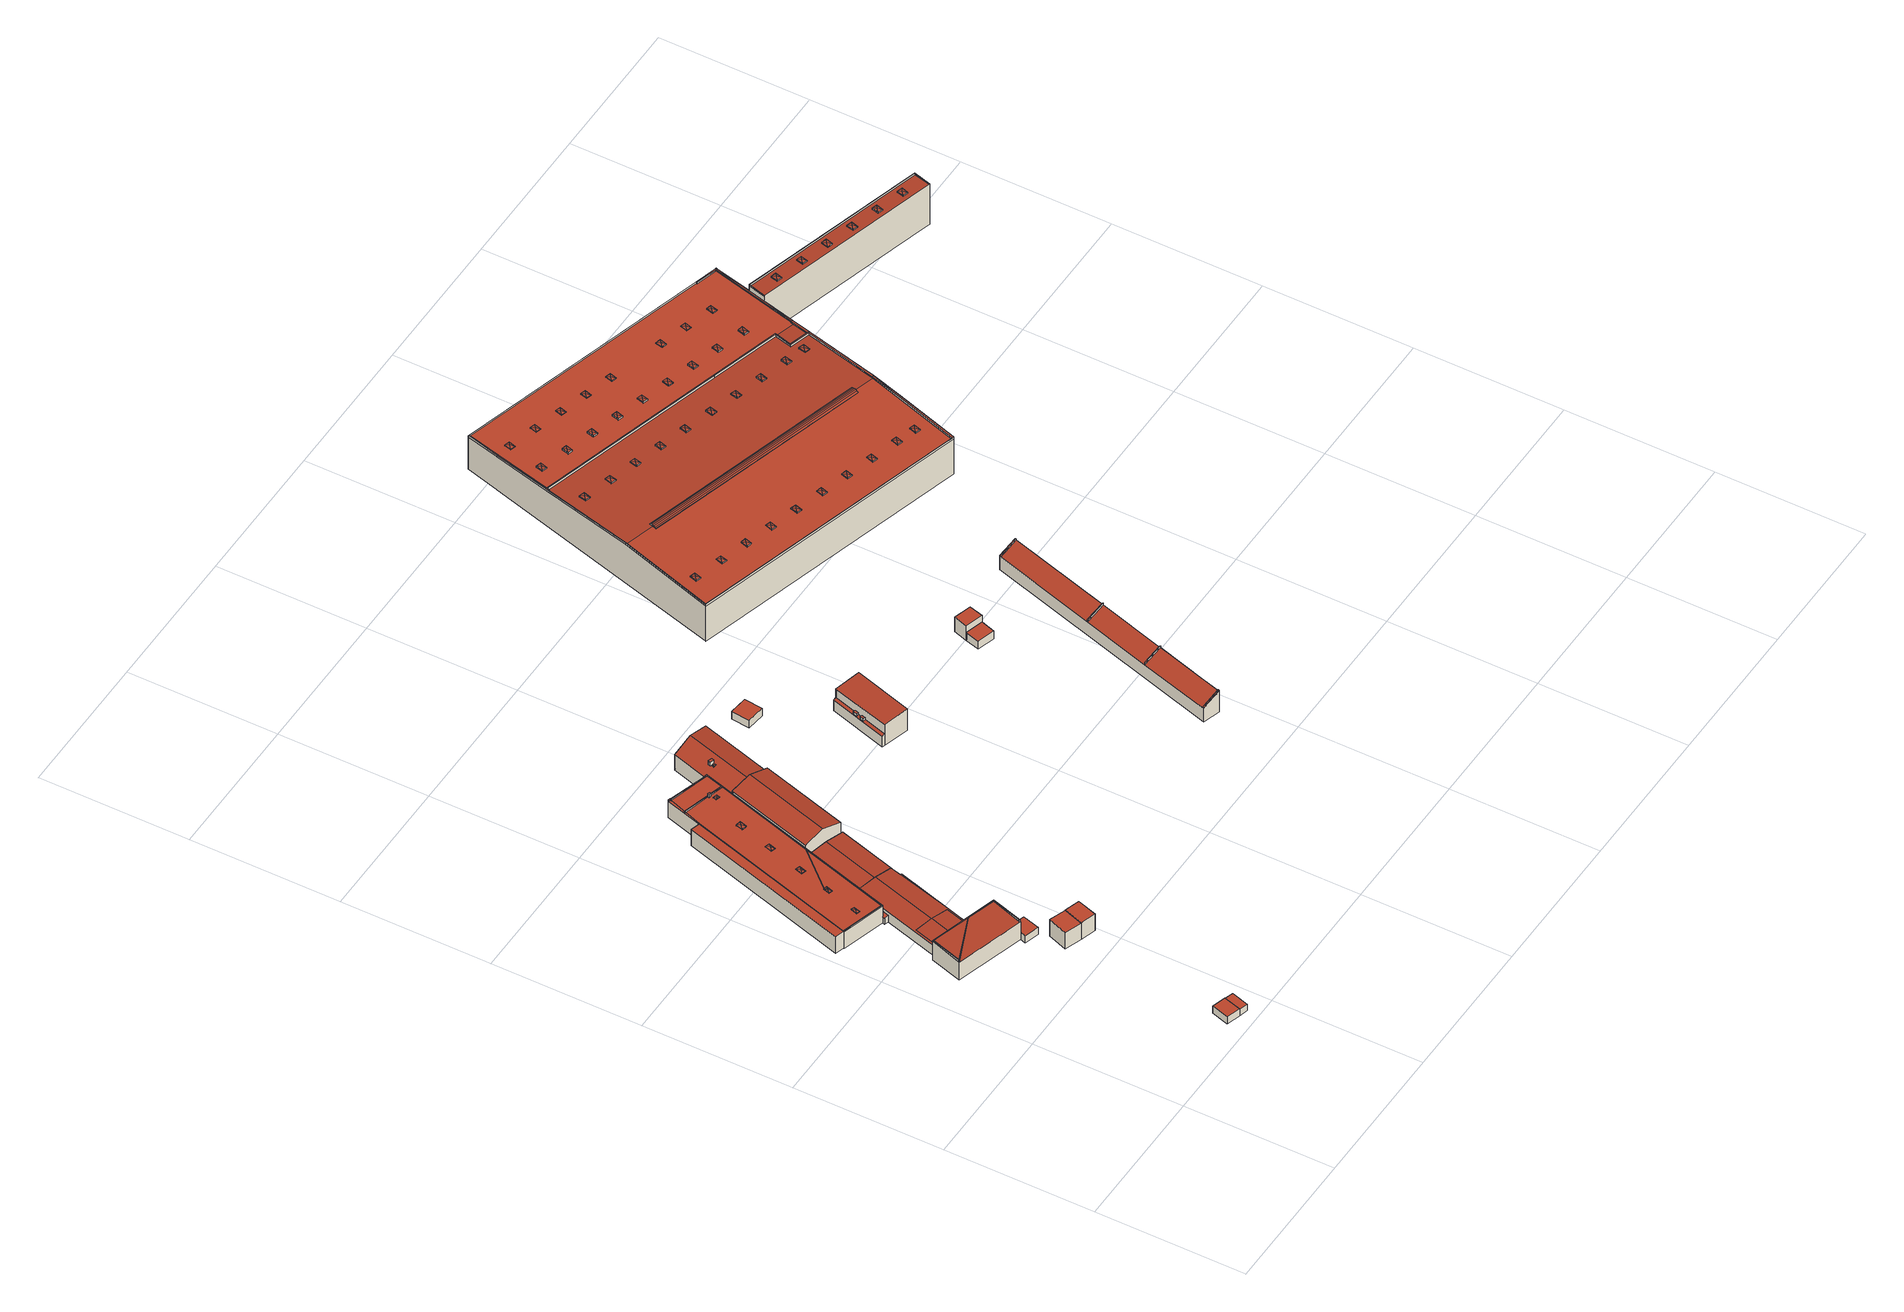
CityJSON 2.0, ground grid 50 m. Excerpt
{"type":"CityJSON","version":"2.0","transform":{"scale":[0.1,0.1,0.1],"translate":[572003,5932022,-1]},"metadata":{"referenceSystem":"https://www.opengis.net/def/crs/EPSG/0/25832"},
"CityObjects":{
"building1":{"type":"Building","attributes":{"Grundfläche 2D":"29.652118","Grundhöhe NN":"5.850"},"geometry":[{"type":"Solid","lod":"3","boundaries":[[[[0,1,2,3]],[[4,5,3,2]],[[5,6,0,3]],[[6,7,1,0]],[[7,4,2,1]],[[7,6,5,4]]]],"semantics":{"surfaces":[{"type":"RoofSurface"},{"type":"WallSurface"},{"type":"GroundSurface"}],"values":[[0,1,1,1,1,2]]}}]},
"building2":{"type":"Building","attributes":{"Grundfläche 2D":"18.596488","Grundhöhe NN":"5.875"},"geometry":[{"type":"Solid","lod":"3","boundaries":[[[[8,9,10,11]],[[12,13,11,10]],[[13,14,8,11]],[[14,15,9,8]],[[15,12,10,9]],[[15,14,13,12]]]],"semantics":{"surfaces":[{"type":"RoofSurface"},{"type":"WallSurface"},{"type":"GroundSurface"}],"values":[[0,1,1,1,1,2]]}}]},
"building3":{"type":"Building","attributes":{"Grundfläche 2D":"298.853392","Grundhöhe NN":"3.364"},"geometry":[{"type":"Solid","lod":"3","boundaries":[[[[16,17,18,19,20,21,22,23,24,25,26,27,28,29,30,31,32,33]],[[34,35,36]],[[36,37,38]],[[36,38,34]],[[39,35,34,40]],[[41,34,38,42,43,44,45,46,47,48,49,50,51]],[[52,53,54,55,56]],[[36,35,21,20]],[[22,21,35,39]],[[34,24,23,22,39,40]],[[41,25,24,34]],[[26,25,41,51]],[[51,50,27,26]],[[28,27,50,49]],[[48,47,46,45,32,31,30,29,28,49]],[[45,44,43,16,33,32]],[[43,57,17,16]],[[57,58,18,17]],[[58,37,19,18]],[[37,36,20,19]],[[53,59,60,54]],[[55,54,60,61]],[[56,55,61,62]],[[52,56,62,63]],[[38,37,58,64,65]],[[38,65,59,53,42]],[[66,57,43,42,53,52,63]],[[58,57,66,64]],[[60,59,65,64,66,63,62,61]]]],"semantics":{"surfaces":[{"type":"RoofSurface"},{"type":"WallSurface"},{"type":"GroundSurface"}],"values":[[0,0,0,0,0,0,0,1,1,1,1,1,1,1,1,1,1,1,1,1,1,1,1,1,1,1,1,1,2]]}}]},
"building4":{"type":"Building","attributes":{"Grundfläche 2D":"193.497085","Grundhöhe NN":"3.388"},"geometry":[{"type":"Solid","lod":"3","boundaries":[[[[67,68,69,70]],[[71,72,67,70]],[[68,67,73,74,75,76]],[[69,68,76,77]],[[71,70,78,79]],[[70,69,77,78]],[[72,71,79,80]],[[67,72,80,75]],[[73,67,75,74]],[[78,77,76,75,74,75,80,79]]]],"semantics":{"surfaces":[{"type":"RoofSurface"},{"type":"WallSurface"},{"type":"GroundSurface"}],"values":[[0,0,1,1,1,1,1,1,1,2]]}}]},
"building5":{"type":"Building","attributes":{"Grundfläche 2D":"743.681739","Grundhöhe NN":"3.388"},"geometry":[{"type":"Solid","lod":"3","boundaries":[[[[81,82,83,84]],[[85,81,84,86]],[[87,88,89,90,91,92,93,94]],[[95,96,92,91,97,98,99,100]],[[101,95,100]],[[102,103,104,105,106]],[[104,107,108,105]],[[109,110,111,112,113,114]],[[89,115,98,86,84,83]],[[98,97,85,86]],[[81,85,97,91,90,82]],[[83,82,90,89]],[[104,103,116,117,110,107]],[[107,110,109,108]],[[106,118,119,102]],[[103,102,119,116]],[[120,88,87,94,114,113,121]],[[99,98,115,89,88,120,122]],[[101,100,99,122,123]],[[95,101,123,124]],[[95,124,118,106,96]],[[108,109,114,94,93,92,96,106,105]],[[111,110,117,125]],[[112,111,125,126]],[[113,112,126,121]],[[119,118,124,123,122,120,121,126,125,117,116]]]],"semantics":{"surfaces":[{"type":"RoofSurface"},{"type":"WallSurface"},{"type":"GroundSurface"}],"values":[[0,0,0,0,0,0,0,0,1,1,1,1,1,1,1,1,1,1,1,1,1,1,1,1,1,2]]}}]},
"building6":{"type":"Building","attributes":{"Grundfläche 2D":"40.398925","Grundhöhe NN":"-0.300"},"geometry":[{"type":"Solid","lod":"3","boundaries":[[[[127,128,129,130]],[[131,132,130,129]],[[132,133,127,130]],[[133,134,128,127]],[[134,131,129,128]],[[134,133,132,131]]]],"semantics":{"surfaces":[{"type":"RoofSurface"},{"type":"WallSurface"},{"type":"GroundSurface"}],"values":[[0,1,1,1,1,2]]}}]},
"building7":{"type":"Building","attributes":{"Grundfläche 2D":"1099.899735","Grundhöhe NN":"3.388"},"children":["building7-1","building7-2","building7-3","building7-4","building7-5","building7-6","building7-7","building7-8"],"geometry":[{"type":"MultiSurface","lod":"3","boundaries":[[[135,136,137,138,139,140,141,142,143,144,145,146,147,148,149,150,151,152,153,154]],[[155,156,157,158,159,160,161,69,68,162]],[[163,164,163,165]],[[68,67,165,67,166,164,167,168,169,162],[163,165,163,164]],[[166,67,136,135]],[[67,73,137,136]],[[73,170,138,137]],[[170,171,172,140,139,138]],[[173,174,142,141,140,172]],[[174,175,143,142]],[[175,176,144,143]],[[176,177,145,144]],[[159,146,145,177]],[[159,158,147,146]],[[156,149,148,147,158,157]],[[156,155,150,149]],[[155,162,169,152,151,150]],[[167,164,166,135,154]],[[168,153,152,169]],[[69,161,160,178,77]],[[68,69,77,76]],[[67,68,76,75]],[[73,67,75,74]],[[170,73,74,179]],[[180,172,171,170,179,181]],[[182,174,173,172,180,183]],[[175,174,182,184]],[[176,175,184,185]],[[177,176,185,186]],[[160,159,177,186,187,178]],[[76,77,178,187,186,185,184,182,183,180,181,179,74,75]]],"semantics":{"surfaces":[{"type":"RoofSurface"},{"type":"WallSurface"},{"type":"GroundSurface"}],"values":[0,0,0,0,1,1,1,1,1,1,1,1,1,1,1,1,1,1,1,1,1,1,1,1,1,1,1,1,1,1,2]}}]},
"building7-1":{"type":"BuildingInstallation","parents":["building7"],"geometry":[{"type":"MultiSurface","lod":"3","boundaries":[[[188,189,190]],[[188,191,189]],[[188,190,192]],[[188,192,191]],[[190,189,193,194]],[[192,190,194,195]],[[191,192,195,196]],[[189,191,196,193]]],"semantics":{"surfaces":[{"type":"RoofSurface"},{"type":"WallSurface"}],"values":[0,0,0,0,1,1,1,1]}}]},
"building7-2":{"type":"BuildingInstallation","parents":["building7"],"geometry":[{"type":"MultiSurface","lod":"3","boundaries":[[[197,198,199]],[[199,198,200]],[[201,198,197]],[[200,198,201]],[[202,203,197,199]],[[203,204,201,197]],[[204,205,200,201]],[[205,202,199,200]]],"semantics":{"surfaces":[{"type":"RoofSurface"},{"type":"WallSurface"}],"values":[0,0,0,0,1,1,1,1]}}]},
"building7-3":{"type":"BuildingInstallation","parents":["building7"],"geometry":[{"type":"MultiSurface","lod":"3","boundaries":[[[206,207,208]],[[206,209,207]],[[206,208,210]],[[206,210,209]],[[208,207,211,212]],[[210,208,212,213]],[[209,210,213,214]],[[207,209,214,211]]],"semantics":{"surfaces":[{"type":"RoofSurface"},{"type":"WallSurface"}],"values":[0,0,0,0,1,1,1,1]}}]},
"building7-4":{"type":"BuildingInstallation","parents":["building7"],"geometry":[{"type":"MultiSurface","lod":"3","boundaries":[[[215,216,217]],[[217,216,218]],[[219,216,215]],[[220,216,219]],[[221,216,220]],[[218,216,221]],[[222,223,215,217]],[[223,163,219,215]],[[163,224,220,219]],[[220,224,165,221]],[[225,218,221,165]],[[225,222,217,218]]],"semantics":{"surfaces":[{"type":"RoofSurface"},{"type":"WallSurface"}],"values":[0,0,0,0,0,0,1,1,1,1,1,1]}}]},
"building7-5":{"type":"BuildingInstallation","parents":["building7"],"geometry":[{"type":"MultiSurface","lod":"3","boundaries":[[[226,227,228,229,230,231]],[[232,233,234,235,229,228,227]],[[235,236,230,229]],[[237,238,239,226,231,230,236]],[[239,232,227,226]]],"semantics":{"surfaces":[{"type":"RoofSurface"},{"type":"WallSurface"}],"values":[0,1,1,1,1]}}]},
"building7-6":{"type":"BuildingInstallation","parents":["building7"],"geometry":[{"type":"MultiSurface","lod":"3","boundaries":[[[240,241,233,232,239,238,242,243]],[[242,238,237,167,154]],[[154,153,243,242]],[[244,240,243,153,168]],[[244,245,241,240]],[[234,233,241,245]]],"semantics":{"surfaces":[{"type":"RoofSurface"},{"type":"WallSurface"}],"values":[0,1,1,1,1,1]}}]},
"building7-7":{"type":"BuildingInstallation","parents":["building7"],"geometry":[{"type":"MultiSurface","lod":"3","boundaries":[[[246,247,248]],[[246,249,247]],[[246,248,250]],[[246,250,249]],[[248,247,251,252]],[[250,248,252,253]],[[249,250,253,254]],[[247,249,254,251]]],"semantics":{"surfaces":[{"type":"RoofSurface"},{"type":"WallSurface"}],"values":[0,0,0,0,1,1,1,1]}}]},
"building7-8":{"type":"BuildingInstallation","parents":["building7"],"geometry":[{"type":"MultiSurface","lod":"3","boundaries":[[[255,256,257]],[[257,256,258]],[[259,256,255]],[[258,256,259]],[[260,261,255,257]],[[261,262,259,255]],[[262,263,258,259]],[[263,260,257,258]]],"semantics":{"surfaces":[{"type":"RoofSurface"},{"type":"WallSurface"}],"values":[0,0,0,0,1,1,1,1]}}]},
"building8":{"type":"Building","attributes":{"Grundfläche 2D":"36.193809","Grundhöhe NN":"-0.300"},"geometry":[{"type":"Solid","lod":"3","boundaries":[[[[264,265,266,267]],[[268,269,267,266]],[[269,132,264,267]],[[132,131,265,264]],[[131,268,266,265]],[[131,132,269,268]]]],"semantics":{"surfaces":[{"type":"RoofSurface"},{"type":"WallSurface"},{"type":"GroundSurface"}],"values":[[0,1,1,1,1,2]]}}]},
"building9":{"type":"Building","attributes":{"Grundfläche 2D":"772.292900","Grundhöhe NN":"3.388"},"children":["building9-1","building9-2"],"geometry":[{"type":"Solid","lod":"3","boundaries":[[[[270,271,272,273,274,275,276,277]],[[276,278,279,280,277]],[[281,282,283,284]],[[282,285,286,283]],[[285,282,281,125,287]],[[285,287,288,278,286]],[[284,283,286,278,276,275]],[[284,275,289,125,281]],[[289,275,274,273,180,181]],[[279,278,288,290]],[[280,279,290,291]],[[270,277,280,291,292]],[[271,270,292,183]],[[273,272,271,183,180]],[[291,290,288,287,125,289,181,180,183,292]]]],"semantics":{"surfaces":[{"type":"RoofSurface"},{"type":"WallSurface"},{"type":"GroundSurface"}],"values":[[0,0,0,0,1,1,1,1,1,1,1,1,1,1,2]]}}]},
"building9-1":{"type":"BuildingInstallation","parents":["building9"],"geometry":[{"type":"MultiSurface","lod":"3","boundaries":[[[293,294,295,296]],[[296,295,297,298]],[[293,296,298,299]],[[294,293,299,300]],[[295,294,300,297]]],"semantics":{"surfaces":[{"type":"RoofSurface"},{"type":"WallSurface"}],"values":[0,1,1,1,1]}}]},
"building9-2":{"type":"BuildingInstallation","parents":["building9"],"geometry":[{"type":"MultiSurface","lod":"3","boundaries":[[[301,302,303,304]],[[301,304,305,306]],[[304,303,307,305]],[[302,301,306,308]],[[303,302,308,307]]],"semantics":{"surfaces":[{"type":"RoofSurface"},{"type":"WallSurface"}],"values":[0,1,1,1,1]}}]},
"building10":{"type":"Building","attributes":{"Grundfläche 2D":"38.298663","Grundhöhe NN":"3.388"},"geometry":[{"type":"Solid","lod":"3","boundaries":[[[[309,310,311,312]],[[313,314,312,311]],[[314,315,309,312]],[[315,316,310,309]],[[316,313,311,310]],[[316,315,314,313]]]],"semantics":{"surfaces":[{"type":"RoofSurface"},{"type":"WallSurface"},{"type":"GroundSurface"}],"values":[[0,1,1,1,1,2]]}}]},
"building11":{"type":"Building","attributes":{"Grundfläche 2D":"198.142280","Grundhöhe NN":"3.388"},"children":["building11-1","building11-2"],"geometry":[{"type":"Solid","lod":"3","boundaries":[[[[317,318,319,320,321,322,323,324]],[[325,326,327,328]],[[321,320,329,330]],[[322,321,330,331]],[[323,322,331,332]],[[325,333,329,320,326]],[[318,317,324,323,327,326,320,319]],[[327,323,332,334,328]],[[325,328,334,333]],[[329,333,334,332,331,330]]]],"semantics":{"surfaces":[{"type":"RoofSurface"},{"type":"WallSurface"},{"type":"GroundSurface"}],"values":[[0,0,1,1,1,1,1,1,1,2]]}}]},
"building11-1":{"type":"BuildingInstallation","parents":["building11"],"geometry":[{"type":"MultiSurface","lod":"3","boundaries":[[[335,336,337,338]],[[338,337,324,317]],[[335,338,317,339]],[[336,335,339,340]],[[337,336,340,324]]],"semantics":{"surfaces":[{"type":"RoofSurface"},{"type":"WallSurface"}],"values":[0,1,1,1,1]}}]},
"building11-2":{"type":"BuildingInstallation","parents":["building11"],"geometry":[{"type":"MultiSurface","lod":"3","boundaries":[[[341,342,343,344]],[[318,319,344,343]],[[319,345,341,344]],[[342,341,345,346]],[[346,318,343,342]]],"semantics":{"surfaces":[{"type":"RoofSurface"},{"type":"WallSurface"}],"values":[0,1,1,1,1]}}]},
"building12":{"type":"Building","attributes":{"Grundfläche 2D":"29.849857","Grundhöhe NN":"3.404"},"geometry":[{"type":"Solid","lod":"3","boundaries":[[[[347,348,349,350]],[[351,352,350,349]],[[352,353,347,350]],[[353,354,348,347]],[[354,351,349,348]],[[354,353,352,351]]]],"semantics":{"surfaces":[{"type":"RoofSurface"},{"type":"WallSurface"},{"type":"GroundSurface"}],"values":[[0,1,1,1,1,2]]}}]},
"building13":{"type":"Building","attributes":{"Grundfläche 2D":"29.652385","Grundhöhe NN":"3.402"},"geometry":[{"type":"Solid","lod":"3","boundaries":[[[[355,356,357,358]],[[359,360,358,357]],[[360,352,355,358]],[[352,351,356,355]],[[351,359,357,356]],[[351,352,360,359]]]],"semantics":{"surfaces":[{"type":"RoofSurface"},{"type":"WallSurface"},{"type":"GroundSurface"}],"values":[[0,1,1,1,1,2]]}}]},
"building14":{"type":"Building","attributes":{"Grundfläche 2D":"519.246504","Grundhöhe NN":"3.403"},"children":["building14-1","building14-2","building14-3","building14-4"],"geometry":[{"type":"Solid","lod":"3","boundaries":[[[[361,362,363,364,365,366,367,368,369,370,371,372,373,374,375,376]],[[372,371,370,377,378]],[[374,373,372,378,379]],[[380,376,375,374,379,381]],[[370,369,368,367,366,365,364,363,362,361,376,380,382,383,384,377]],[[384,383,382,380,381,379,378,377]]]],"semantics":{"surfaces":[{"type":"RoofSurface"},{"type":"WallSurface"},{"type":"GroundSurface"}],"values":[[0,1,1,1,1,2]]}}]},
"building14-1":{"type":"BuildingInstallation","parents":["building14"],"geometry":[{"type":"MultiSurface","lod":"3","boundaries":[[[385,386,387,388,389]],[[370,387,386,385,368,369]],[[370,371,388,387]],[[389,388,371,390]],[[385,389,390,368]]],"semantics":{"surfaces":[{"type":"RoofSurface"},{"type":"WallSurface"}],"values":[0,1,1,1,1]}}]},
"building14-2":{"type":"BuildingInstallation","parents":["building14"],"geometry":[{"type":"MultiSurface","lod":"3","boundaries":[[[391,392,393,394,395]],[[393,392,367,396]],[[393,396,397,394]],[[397,365,395,394]],[[367,392,391,395,365,366]]],"semantics":{"surfaces":[{"type":"RoofSurface"},{"type":"WallSurface"}],"values":[0,1,1,1,1]}}]},
"building14-3":{"type":"BuildingInstallation","parents":["building14"],"geometry":[{"type":"MultiSurface","lod":"3","boundaries":[[[398,399,400,401,402,403,404]],[[398,404,361,405,400,399]],[[375,402,401,400,405,406]],[[375,376,403,402]],[[361,404,403,376]]],"semantics":{"surfaces":[{"type":"RoofSurface"},{"type":"WallSurface"}],"values":[0,1,1,1,1]}}]},
"building14-4":{"type":"BuildingInstallation","parents":["building14"],"geometry":[{"type":"MultiSurface","lod":"3","boundaries":[[[407,408,409,410]],[[411,363,410,409]],[[363,364,407,410]],[[408,407,364,412]],[[408,412,411,409]]],"semantics":{"surfaces":[{"type":"RoofSurface"},{"type":"WallSurface"}],"values":[0,1,1,1,1]}}]},
"building15":{"type":"Building","attributes":{"Grundfläche 2D":"10030.288001","Grundhöhe NN":"3.244"},"children":["building15-1","building15-2","building15-3","building15-4","building15-5","building15-6","building15-7","building15-8","building15-9","building15-10","building15-11","building15-12","building15-13","building15-14","building15-15","building15-16","building15-17","building15-18","building15-19","building15-20","building15-21","building15-22","building15-23","building15-24","building15-25","building15-26","building15-27","building15-28","building15-29","building15-30","building15-31","building15-32","building15-33","building15-34","building15-35","building15-36","building15-37","building15-38","building15-39","building15-40","building15-41","building15-42","building15-43","building15-44"],"geometry":[{"type":"Solid","lod":"3","boundaries":[[[[413,414,415,416]],[[417,414,413,418]],[[419,417,418,420]],[[421,419,420,422]],[[423,421,422,424]],[[425,423,424,426]],[[427,428,429,430,431]],[[427,432,433,434,435,428]],[[433,436,437,434]],[[438,439,440,441,442,443,429,444,445,446]],[[447,429,443]],[[430,429,447,448,449,450]],[[448,451,452,449]],[[453,454,455,451]],[[455,452,451]],[[456,455,454]],[[457,458,456]],[[456,458,459,455]],[[458,460,461,462,463,464,459]],[[465,463,462]],[[462,466,436,465]],[[466,467,437,436]],[[437,467,468,469,470,471,472]],[[469,473,474,475,470]],[[476,474,473]],[[477,478,476]],[[478,474,476]],[[477,479,480,474,478]],[[481,474,480]],[[446,480,479,482]],[[438,446,482,439]],[[483,484,485,486,487,488]],[[489,490,491,492,493,494,495,496,497,498]],[[489,499,500,501,502,503,504,505,495,494,506,507,508,509,490]],[[510,511,512,513]],[[512,514,515,516,517,518,519,520,521,522,513]],[[416,415,493,492]],[[492,491,490,509,508,426,424,422,420,418,413,416]],[[425,426,508,507]],[[507,506,494,493,415,414,417,419,421,423,425]],[[503,502,431,430]],[[502,501,427,431]],[[501,500,433,432,427]],[[436,433,500,499]],[[511,510,434,437]],[[522,428,435,434,510,513]],[[522,521,429,428]],[[454,453,451,448,447,443,442,441,440,439,523,524,525,526,527,528,529]],[[529,530,457,456,454]],[[469,468,467,466,462,461,460,458,457,530,531,532,533,534,535,536]],[[476,473,537,538,477]],[[474,517,516,515,471,470,475]],[[515,514,472,471]],[[497,459,464,463,465,436,499,489,498]],[[512,511,437,472]],[[472,514,512]],[[455,459,497,496]],[[505,449,452,455,496,495]],[[505,504,450,449]],[[504,503,430,450]],[[445,444,429,521,520,446]],[[479,477,538,523,439,482]],[[480,446,520,519]],[[519,518,481,480]],[[474,481,518,517]],[[484,483,539,540]],[[485,484,540,541,537,473]],[[486,485,473,469]],[[483,488,487,486,469,536,542,543,539]],[[530,529,544,545]],[[546,542,536,535,534,533,532,531,530,545,547]],[[537,541,548,538]],[[523,538,548,549]],[[550,551,544,529,528,527,526,525,524,523,549,552]],[[539,543,542,546,547,545,544,551,550,552,549,548,541,540]]]],"semantics":{"surfaces":[{"type":"RoofSurface"},{"type":"WallSurface"},{"type":"GroundSurface"}],"values":[[0,0,0,0,0,0,0,0,0,0,0,0,0,0,0,0,0,0,0,0,0,0,0,0,0,0,0,0,0,0,0,0,0,0,0,0,1,1,1,1,1,1,1,1,1,1,1,1,1,1,1,1,1,1,1,1,1,1,1,1,1,1,1,1,1,1,1,1,1,1,1,1,1,1,2]]}}]},
"building15-1":{"type":"BuildingInstallation","parents":["building15"],"geometry":[{"type":"MultiSurface","lod":"3","boundaries":[[[553,554,555]],[[553,556,554]],[[553,555,557]],[[553,557,556]],[[555,554,558,559]],[[557,555,559,560]],[[556,557,560,561]],[[554,556,561,558]]],"semantics":{"surfaces":[{"type":"RoofSurface"},{"type":"WallSurface"}],"values":[0,0,0,0,1,1,1,1]}}]},
"building15-2":{"type":"BuildingInstallation","parents":["building15"],"geometry":[{"type":"MultiSurface","lod":"3","boundaries":[[[562,563,564]],[[562,565,563]],[[562,564,566]],[[562,566,565]],[[564,563,567,568]],[[566,564,568,569]],[[565,566,569,570]],[[563,565,570,567]]],"semantics":{"surfaces":[{"type":"RoofSurface"},{"type":"WallSurface"}],"values":[0,0,0,0,1,1,1,1]}}]},
"building15-3":{"type":"BuildingInstallation","parents":["building15"],"geometry":[{"type":"MultiSurface","lod":"3","boundaries":[[[571,572,573]],[[571,574,572]],[[571,573,575]],[[571,575,574]],[[573,572,576,577]],[[575,573,577,578]],[[574,575,578,579]],[[572,574,579,576]]],"semantics":{"surfaces":[{"type":"RoofSurface"},{"type":"WallSurface"}],"values":[0,0,0,0,1,1,1,1]}}]},
"building15-4":{"type":"BuildingInstallation","parents":["building15"],"geometry":[{"type":"MultiSurface","lod":"3","boundaries":[[[580,581,582]],[[580,583,581]],[[580,582,584]],[[580,584,583]],[[582,581,585,586]],[[584,582,586,587]],[[583,584,587,588]],[[581,583,588,585]]],"semantics":{"surfaces":[{"type":"RoofSurface"},{"type":"WallSurface"}],"values":[0,0,0,0,1,1,1,1]}}]},
"building15-5":{"type":"BuildingInstallation","parents":["building15"],"geometry":[{"type":"MultiSurface","lod":"3","boundaries":[[[589,590,591]],[[589,592,590]],[[589,591,593]],[[589,593,592]],[[594,595,591,590]],[[593,591,595,596]],[[592,593,596,597]],[[597,594,590,592]]],"semantics":{"surfaces":[{"type":"RoofSurface"},{"type":"WallSurface"}],"values":[0,0,0,0,1,1,1,1]}}]},
"building15-6":{"type":"BuildingInstallation","parents":["building15"],"geometry":[{"type":"MultiSurface","lod":"3","boundaries":[[[598,599,600]],[[598,601,599]],[[598,600,602]],[[598,602,601]],[[600,599,603,604]],[[602,600,604,605]],[[601,602,605,606]],[[599,601,606,603]]],"semantics":{"surfaces":[{"type":"RoofSurface"},{"type":"WallSurface"}],"values":[0,0,0,0,1,1,1,1]}}]},
"building15-7":{"type":"BuildingInstallation","parents":["building15"],"geometry":[{"type":"MultiSurface","lod":"3","boundaries":[[[607,608,609]],[[607,610,608]],[[607,609,611]],[[607,611,610]],[[609,608,612,613]],[[611,609,613,614]],[[610,611,614,615]],[[608,610,615,612]]],"semantics":{"surfaces":[{"type":"RoofSurface"},{"type":"WallSurface"}],"values":[0,0,0,0,1,1,1,1]}}]},
"building15-8":{"type":"BuildingInstallation","parents":["building15"],"geometry":[{"type":"MultiSurface","lod":"3","boundaries":[[[616,617,618]],[[616,619,617]],[[616,618,620]],[[616,620,619]],[[618,617,621,622]],[[620,618,622,623]],[[619,620,623,624]],[[617,619,624,621]]],"semantics":{"surfaces":[{"type":"RoofSurface"},{"type":"WallSurface"}],"values":[0,0,0,0,1,1,1,1]}}]},
"building15-9":{"type":"BuildingInstallation","parents":["building15"],"geometry":[{"type":"MultiSurface","lod":"3","boundaries":[[[625,626,627]],[[625,628,626]],[[625,627,629]],[[625,629,628]],[[627,626,630,631]],[[629,627,631,632]],[[628,629,632,633]],[[626,628,633,630]]],"semantics":{"surfaces":[{"type":"RoofSurface"},{"type":"WallSurface"}],"values":[0,0,0,0,1,1,1,1]}}]},
"building15-10":{"type":"BuildingInstallation","parents":["building15"],"geometry":[{"type":"MultiSurface","lod":"3","boundaries":[[[634,635,636]],[[634,637,635]],[[634,636,638]],[[634,638,637]],[[636,635,639,640]],[[638,636,640,641]],[[637,638,641,642]],[[635,637,642,639]]],"semantics":{"surfaces":[{"type":"RoofSurface"},{"type":"WallSurface"}],"values":[0,0,0,0,1,1,1,1]}}]},
"building15-11":{"type":"BuildingInstallation","parents":["building15"],"geometry":[{"type":"MultiSurface","lod":"3","boundaries":[[[643,644,645]],[[643,646,644]],[[643,645,647]],[[643,647,646]],[[645,644,648,649]],[[649,650,647,645]],[[646,647,650,651]],[[651,648,644,646]]],"semantics":{"surfaces":[{"type":"RoofSurface"},{"type":"WallSurface"}],"values":[0,0,0,0,1,1,1,1]}}]},
"building15-12":{"type":"BuildingInstallation","parents":["building15"],"geometry":[{"type":"MultiSurface","lod":"3","boundaries":[[[652,653,654]],[[652,655,653]],[[652,654,656]],[[652,656,655]],[[654,653,657,658]],[[656,654,658,659]],[[655,656,659,660]],[[653,655,660,657]]],"semantics":{"surfaces":[{"type":"RoofSurface"},{"type":"WallSurface"}],"values":[0,0,0,0,1,1,1,1]}}]},
"building15-13":{"type":"BuildingInstallation","parents":["building15"],"geometry":[{"type":"MultiSurface","lod":"3","boundaries":[[[661,662,663]],[[661,664,662]],[[661,663,665]],[[661,665,664]],[[663,662,666,667]],[[665,663,667,668]],[[664,665,668,669]],[[662,664,669,666]]],"semantics":{"surfaces":[{"type":"RoofSurface"},{"type":"WallSurface"}],"values":[0,0,0,0,1,1,1,1]}}]},
"building15-14":{"type":"BuildingInstallation","parents":["building15"],"geometry":[{"type":"MultiSurface","lod":"3","boundaries":[[[670,671,672]],[[670,673,671]],[[670,672,674]],[[670,674,673]],[[672,671,675,676]],[[674,672,676,677]],[[673,674,677,678]],[[671,673,678,675]]],"semantics":{"surfaces":[{"type":"RoofSurface"},{"type":"WallSurface"}],"values":[0,0,0,0,1,1,1,1]}}]},
"building15-15":{"type":"BuildingInstallation","parents":["building15"],"geometry":[{"type":"MultiSurface","lod":"3","boundaries":[[[679,680,681]],[[679,682,680]],[[679,681,683]],[[679,683,682]],[[681,680,684,685]],[[685,686,683,681]],[[682,683,686,687]],[[687,684,680,682]]],"semantics":{"surfaces":[{"type":"RoofSurface"},{"type":"WallSurface"}],"values":[0,0,0,0,1,1,1,1]}}]},
"building15-16":{"type":"BuildingInstallation","parents":["building15"],"geometry":[{"type":"MultiSurface","lod":"3","boundaries":[[[688,689,690]],[[688,691,689]],[[688,690,692]],[[688,692,691]],[[692,690,693,694]],[[690,689,695,693]],[[691,692,694,696]],[[689,691,696,695]]],"semantics":{"surfaces":[{"type":"RoofSurface"},{"type":"WallSurface"}],"values":[0,0,0,0,1,1,1,1]}}]},
"building15-17":{"type":"BuildingInstallation","parents":["building15"],"geometry":[{"type":"MultiSurface","lod":"3","boundaries":[[[697,698,699]],[[697,700,698]],[[697,699,701]],[[697,701,700]],[[699,698,702,703]],[[701,699,703,704]],[[700,701,704,705]],[[698,700,705,702]]],"semantics":{"surfaces":[{"type":"RoofSurface"},{"type":"WallSurface"}],"values":[0,0,0,0,1,1,1,1]}}]},
"building15-18":{"type":"BuildingInstallation","parents":["building15"],"geometry":[{"type":"MultiSurface","lod":"3","boundaries":[[[706,707,708]],[[706,709,707]],[[706,708,710]],[[706,710,709]],[[708,707,711,712]],[[710,708,712,713]],[[709,710,713,714]],[[707,709,714,711]]],"semantics":{"surfaces":[{"type":"RoofSurface"},{"type":"WallSurface"}],"values":[0,0,0,0,1,1,1,1]}}]},
"building15-19":{"type":"BuildingInstallation","parents":["building15"],"geometry":[{"type":"MultiSurface","lod":"3","boundaries":[[[715,716,717]],[[715,718,716]],[[715,717,719]],[[715,719,718]],[[717,716,720,721]],[[719,717,721,722]],[[718,719,722,723]],[[716,718,723,720]]],"semantics":{"surfaces":[{"type":"RoofSurface"},{"type":"WallSurface"}],"values":[0,0,0,0,1,1,1,1]}}]},
"building15-20":{"type":"BuildingInstallation","parents":["building15"],"geometry":[{"type":"MultiSurface","lod":"3","boundaries":[[[724,725,726]],[[724,727,725]],[[724,726,728]],[[724,728,727]],[[726,725,729,730]],[[728,726,730,731]],[[727,728,731,732]],[[725,727,732,729]]],"semantics":{"surfaces":[{"type":"RoofSurface"},{"type":"WallSurface"}],"values":[0,0,0,0,1,1,1,1]}}]},
"building15-21":{"type":"BuildingInstallation","parents":["building15"],"geometry":[{"type":"MultiSurface","lod":"3","boundaries":[[[733,734,735]],[[733,736,734]],[[733,735,737]],[[733,737,736]],[[735,734,738,739]],[[737,735,739,740]],[[736,737,740,741]],[[734,736,741,738]]],"semantics":{"surfaces":[{"type":"RoofSurface"},{"type":"WallSurface"}],"values":[0,0,0,0,1,1,1,1]}}]},
"building15-22":{"type":"BuildingInstallation","parents":["building15"],"geometry":[{"type":"MultiSurface","lod":"3","boundaries":[[[742,743,744]],[[742,745,743]],[[742,744,746]],[[742,746,745]],[[744,743,747,748]],[[746,744,748,749]],[[745,746,749,750]],[[743,745,750,747]]],"semantics":{"surfaces":[{"type":"RoofSurface"},{"type":"WallSurface"}],"values":[0,0,0,0,1,1,1,1]}}]},
"building15-23":{"type":"BuildingInstallation","parents":["building15"],"geometry":[{"type":"MultiSurface","lod":"3","boundaries":[[[751,752,753]],[[751,754,752]],[[751,753,755]],[[751,755,754]],[[753,752,756,757]],[[755,753,757,758]],[[754,755,758,759]],[[752,754,759,756]]],"semantics":{"surfaces":[{"type":"RoofSurface"},{"type":"WallSurface"}],"values":[0,0,0,0,1,1,1,1]}}]},
"building15-24":{"type":"BuildingInstallation","parents":["building15"],"geometry":[{"type":"MultiSurface","lod":"3","boundaries":[[[760,761,762]],[[760,763,761]],[[760,762,764]],[[760,764,763]],[[762,761,765,766]],[[764,762,766,767]],[[763,764,767,768]],[[761,763,768,765]]],"semantics":{"surfaces":[{"type":"RoofSurface"},{"type":"WallSurface"}],"values":[0,0,0,0,1,1,1,1]}}]},
"building15-25":{"type":"BuildingInstallation","parents":["building15"],"geometry":[{"type":"MultiSurface","lod":"3","boundaries":[[[769,770,771]],[[769,772,770]],[[769,771,773]],[[769,773,772]],[[771,770,774,775]],[[773,771,775,776]],[[772,773,776,777]],[[770,772,777,774]]],"semantics":{"surfaces":[{"type":"RoofSurface"},{"type":"WallSurface"}],"values":[0,0,0,0,1,1,1,1]}}]},
"building15-26":{"type":"BuildingInstallation","parents":["building15"],"geometry":[{"type":"MultiSurface","lod":"3","boundaries":[[[778,779,780]],[[778,781,779]],[[778,780,782]],[[778,782,781]],[[780,779,783,784]],[[782,780,784,785]],[[781,782,785,786]],[[779,781,786,783]]],"semantics":{"surfaces":[{"type":"RoofSurface"},{"type":"WallSurface"}],"values":[0,0,0,0,1,1,1,1]}}]},
"building15-27":{"type":"BuildingInstallation","parents":["building15"],"geometry":[{"type":"MultiSurface","lod":"3","boundaries":[[[787,788,789]],[[787,790,788]],[[787,789,791]],[[787,791,790]],[[789,788,792,793]],[[791,789,793,794]],[[790,791,794,795]],[[788,790,795,792]]],"semantics":{"surfaces":[{"type":"RoofSurface"},{"type":"WallSurface"}],"values":[0,0,0,0,1,1,1,1]}}]},
"building15-28":{"type":"BuildingInstallation","parents":["building15"],"geometry":[{"type":"MultiSurface","lod":"3","boundaries":[[[796,797,798]],[[796,799,797]],[[796,798,800]],[[796,800,799]],[[798,797,801,802]],[[800,798,802,803]],[[799,800,803,804]],[[797,799,804,801]]],"semantics":{"surfaces":[{"type":"RoofSurface"},{"type":"WallSurface"}],"values":[0,0,0,0,1,1,1,1]}}]},
"building15-29":{"type":"BuildingInstallation","parents":["building15"],"geometry":[{"type":"MultiSurface","lod":"3","boundaries":[[[805,806,807]],[[805,808,806]],[[805,807,809]],[[805,809,808]],[[807,806,810,811]],[[809,807,811,812]],[[808,809,812,813]],[[806,808,813,810]]],"semantics":{"surfaces":[{"type":"RoofSurface"},{"type":"WallSurface"}],"values":[0,0,0,0,1,1,1,1]}}]},
"building15-30":{"type":"BuildingInstallation","parents":["building15"],"geometry":[{"type":"MultiSurface","lod":"3","boundaries":[[[814,815,816]],[[814,817,815]],[[814,816,818]],[[814,818,817]],[[816,815,819,820]],[[818,816,820,821]],[[817,818,821,822]],[[815,817,822,819]]],"semantics":{"surfaces":[{"type":"RoofSurface"},{"type":"WallSurface"}],"values":[0,0,0,0,1,1,1,1]}}]},
"building15-31":{"type":"BuildingInstallation","parents":["building15"],"geometry":[{"type":"MultiSurface","lod":"3","boundaries":[[[823,824,825]],[[823,826,824]],[[823,825,827]],[[823,827,826]],[[825,824,828,829]],[[827,825,829,830]],[[826,827,830,831]],[[824,826,831,828]]],"semantics":{"surfaces":[{"type":"RoofSurface"},{"type":"WallSurface"}],"values":[0,0,0,0,1,1,1,1]}}]},
"building15-32":{"type":"BuildingInstallation","parents":["building15"],"geometry":[{"type":"MultiSurface","lod":"3","boundaries":[[[832,833,834]],[[832,835,833]],[[832,834,836]],[[832,836,835]],[[834,833,837,838]],[[836,834,838,839]],[[835,836,839,840]],[[833,835,840,837]]],"semantics":{"surfaces":[{"type":"RoofSurface"},{"type":"WallSurface"}],"values":[0,0,0,0,1,1,1,1]}}]},
"building15-33":{"type":"BuildingInstallation","parents":["building15"],"geometry":[{"type":"MultiSurface","lod":"3","boundaries":[[[841,842,843]],[[841,844,842]],[[841,843,845]],[[841,845,844]],[[843,842,846,847]],[[845,843,847,848]],[[844,845,848,849]],[[842,844,849,846]]],"semantics":{"surfaces":[{"type":"RoofSurface"},{"type":"WallSurface"}],"values":[0,0,0,0,1,1,1,1]}}]},
"building15-34":{"type":"BuildingInstallation","parents":["building15"],"geometry":[{"type":"MultiSurface","lod":"3","boundaries":[[[850,851,852]],[[850,853,851]],[[850,852,854]],[[850,854,853]],[[852,851,855,856]],[[854,852,856,857]],[[853,854,857,858]],[[851,853,858,855]]],"semantics":{"surfaces":[{"type":"RoofSurface"},{"type":"WallSurface"}],"values":[0,0,0,0,1,1,1,1]}}]},
"building15-35":{"type":"BuildingInstallation","parents":["building15"],"geometry":[{"type":"MultiSurface","lod":"3","boundaries":[[[859,860,861]],[[859,862,860]],[[859,861,863]],[[859,863,862]],[[860,862,864,865]],[[861,860,865,866]],[[863,861,866,867]],[[862,863,867,864]]],"semantics":{"surfaces":[{"type":"RoofSurface"},{"type":"WallSurface"}],"values":[0,0,0,0,1,1,1,1]}}]},
"building15-36":{"type":"BuildingInstallation","parents":["building15"],"geometry":[{"type":"MultiSurface","lod":"3","boundaries":[[[868,869,870]],[[868,871,869]],[[868,870,872]],[[868,872,871]],[[870,869,873,874]],[[874,875,872,870]],[[871,872,875,876]],[[876,873,869,871]]],"semantics":{"surfaces":[{"type":"RoofSurface"},{"type":"WallSurface"}],"values":[0,0,0,0,1,1,1,1]}}]},
"building15-37":{"type":"BuildingInstallation","parents":["building15"],"geometry":[{"type":"MultiSurface","lod":"3","boundaries":[[[877,878,879]],[[877,880,878]],[[877,879,881]],[[877,881,880]],[[878,880,882,883]],[[879,878,883,884]],[[881,879,884,885]],[[880,881,885,882]]],"semantics":{"surfaces":[{"type":"RoofSurface"},{"type":"WallSurface"}],"values":[0,0,0,0,1,1,1,1]}}]},
"building15-38":{"type":"BuildingInstallation","parents":["building15"],"geometry":[{"type":"MultiSurface","lod":"3","boundaries":[[[886,887,888]],[[886,889,887]],[[886,888,890]],[[886,890,889]],[[888,887,891,892]],[[890,888,892,893]],[[889,890,893,894]],[[887,889,894,891]]],"semantics":{"surfaces":[{"type":"RoofSurface"},{"type":"WallSurface"}],"values":[0,0,0,0,1,1,1,1]}}]},
"building15-39":{"type":"BuildingInstallation","parents":["building15"],"geometry":[{"type":"MultiSurface","lod":"3","boundaries":[[[895,896,897]],[[895,898,896]],[[895,897,899]],[[895,899,898]],[[897,896,900,901]],[[899,897,901,902]],[[898,899,902,903]],[[896,898,903,900]]],"semantics":{"surfaces":[{"type":"RoofSurface"},{"type":"WallSurface"}],"values":[0,0,0,0,1,1,1,1]}}]},
"building15-40":{"type":"BuildingInstallation","parents":["building15"],"geometry":[{"type":"MultiSurface","lod":"3","boundaries":[[[904,905,906]],[[904,907,905]],[[904,906,908]],[[904,908,907]],[[906,905,909,910]],[[910,911,908,906]],[[907,908,911,912]],[[912,909,905,907]]],"semantics":{"surfaces":[{"type":"RoofSurface"},{"type":"WallSurface"}],"values":[0,0,0,0,1,1,1,1]}}]},
"building15-41":{"type":"BuildingInstallation","parents":["building15"],"geometry":[{"type":"MultiSurface","lod":"3","boundaries":[[[913,914,915,916,917,918,919,920]],[[486,487,917,916]],[[487,921,918,917]],[[919,918,921,922]],[[922,488,920,919]],[[913,920,488,483]],[[483,484,914,913]],[[484,485,915,914]],[[916,915,485,486]]],"semantics":{"surfaces":[{"type":"RoofSurface"},{"type":"WallSurface"}],"values":[0,1,1,1,1,1,1,1,1]}}]},
"building15-42":{"type":"BuildingInstallation","parents":["building15"],"geometry":[{"type":"MultiSurface","lod":"3","boundaries":[[[923,924,925]],[[923,926,924]],[[923,925,927]],[[923,927,926]],[[925,924,928,929]],[[927,925,929,930]],[[926,927,930,931]],[[924,926,931,928]]],"semantics":{"surfaces":[{"type":"RoofSurface"},{"type":"WallSurface"}],"values":[0,0,0,0,1,1,1,1]}}]},
"building15-43":{"type":"BuildingInstallation","parents":["building15"],"geometry":[{"type":"MultiSurface","lod":"3","boundaries":[[[932,933,934]],[[932,935,933]],[[932,934,936]],[[932,936,935]],[[934,933,937,938]],[[936,934,938,939]],[[935,936,939,940]],[[933,935,940,937]]],"semantics":{"surfaces":[{"type":"RoofSurface"},{"type":"WallSurface"}],"values":[0,0,0,0,1,1,1,1]}}]},
"building15-44":{"type":"BuildingInstallation","parents":["building15"],"geometry":[{"type":"MultiSurface","lod":"3","boundaries":[[[941,942,943]],[[941,944,942]],[[941,943,945]],[[941,945,944]],[[943,942,946,947]],[[945,943,947,948]],[[944,945,948,949]],[[942,944,949,946]]],"semantics":{"surfaces":[{"type":"RoofSurface"},{"type":"WallSurface"}],"values":[0,0,0,0,1,1,1,1]}}]}
},
"vertices":[
[346,17,96],[363,76,96],[317,89,96],[299,31,96],[317,89,68],[299,31,68],[346,17,68],[363,76,68],
[393,67,94],[363,76,94],[346,17,94],[375,9,94],[346,17,69],[375,9,69],[393,67,69],[363,76,69],
[320,729,121],[352,835,121],[121,902,121],[90,797,121],[92,796,121],[93,798,121],[123,899,121],[135,896,121],[253,861,121],[258,859,121],[259,859,121],[264,858,121],[348,833,121],[319,733,121],[319,732,121],[318,731,121],[318,730,121],[319,730,121],[253,861,120],[93,798,114],[92,796,114],[90,797,114],[89,795,114],[123,899,120],[135,896,120],[258,859,120],[320,727,114],[320,729,114],[319,730,114],[318,730,114],[318,731,114],[319,732,114],[319,733,114],[348,833,120],[264,858,120],[259,859,120],[331,765,73],[320,727,73],[314,708,73],[362,694,73],[379,751,73],[352,835,120],[121,902,120],[320,727,44],[314,708,44],[362,694,44],[379,751,44],[331,765,44],[121,902,44],[89,795,44],[352,835,44],
[35,1145,110],[206,1725,110],[204,1726,110],[203,1723,110],[174,1732,109],[4,1154,109],[34,1143,110],[34,1143,44],[35,1145,44],[206,1725,44],[204,1726,44],[203,1723,44],[174,1732,44],[4,1154,44],
[223,965,92],[166,982,86],[141,896,86],[197,880,92],[282,948,86],[257,862,86],[191,1089,84],[135,898,84],[141,896,85],[166,982,85],[223,965,89],[289,1191,89],[229,1208,85],[227,1209,84],[338,1136,85],[348,1173,85],[282,948,85],[257,862,85],[263,861,84],[288,946,84],[343,1135,84],[351,1172,81],[408,1368,81],[346,1386,86],[289,1191,86],[348,1173,81],[286,1404,81],[229,1208,81],[229,1208,69],[286,1404,69],[269,1409,69],[176,1093,69],[191,1089,69],[227,1209,69],[197,880,89],[408,1368,44],[286,1404,44],[348,1173,44],[351,1172,44],[135,898,44],[191,1089,44],[263,861,44],[343,1135,44],[338,1136,44],[269,1409,44],[176,1093,44],
[406,681,74],[383,616,71],[440,597,71],[460,662,74],[440,597,7],[460,662,7],[406,681,7],[383,616,7],
[177,1104,114],[35,1145,114],[34,1143,114],[178,1101,114],[385,1803,114],[385,1804,114],[380,1806,114],[379,1806,114],[379,1805,114],[247,1844,114],[248,1845,114],[241,1847,114],[240,1844,114],[243,1843,114],[245,1843,114],[245,1840,114],[246,1840,114],[381,1800,114],[365,1743,114],[364,1740,114],[245,1840,110],[245,1843,110],[243,1843,110],[240,1844,110],[241,1847,110],[239,1847,110],[238,1842,110],[246,1840,110],[155,1280,112],[265,1405,113],[150,1275,112],[177,1104,113],[364,1740,113],[365,1743,113],[381,1800,113],[178,1101,113],[385,1803,113],[385,1804,113],[380,1806,113],[379,1806,113],[379,1805,113],[247,1844,110],[248,1845,110],[239,1847,44],[178,1101,44],[385,1804,44],[385,1803,44],[379,1806,44],[380,1806,44],[379,1805,44],[247,1844,44],[248,1845,44],[241,1847,44],
[220,1498,117],[217,1512,114],[210,1488,114],[231,1508,114],[224,1484,114],[217,1512,111],[210,1488,111],[224,1484,112],[231,1508,112],
[131,1167,114],[122,1157,117],[124,1144,114],[113,1148,114],[120,1171,114],[124,1144,112],[131,1167,112],[120,1171,112],[113,1148,112],
[185,1376,117],[181,1390,114],[174,1367,114],[195,1386,114],[188,1362,114],[181,1390,112],[174,1367,112],[188,1362,112],[195,1386,112],
[164,1278,114],[154,1268,117],[157,1255,114],[145,1258,114],[155,1280,114],[152,1281,114],[150,1275,114],[157,1255,112],[164,1278,112],[152,1281,112],[145,1258,112],
[316,1755,125],[310,1757,125],[309,1756,125],[308,1752,125],[315,1750,125],[316,1754,125],[310,1757,115],[309,1756,115],[309,1756,112],[308,1752,112],[315,1750,112],[316,1754,112],[316,1754,115],[316,1755,115],
[222,1784,115],[222,1781,115],[364,1740,115],[365,1743,115],[222,1784,110],[222,1781,110],
[254,1613,118],[244,1604,114],[258,1600,117],[250,1627,114],[265,1623,117],[244,1604,111],[258,1600,112],[265,1623,112],[250,1627,111],
[311,1729,114],[319,1733,116],[314,1741,114],[327,1738,115],[324,1726,115],[314,1741,112],[311,1729,112],[324,1726,113],[327,1738,113],
[460,662,75],[440,597,73],[491,581,73],[511,646,75],[491,581,7],[511,646,7],
[417,1929,105],[380,1806,105],[383,1805,106],[385,1804,107],[385,1803,107],[355,1702,107],[419,1683,125],[489,1921,125],[486,1663,106],[489,1662,105],[563,1912,105],[269,1409,125],[333,1390,145],[419,1683,145],[355,1702,125],[400,1370,125],[486,1663,125],[400,1370,44],[486,1663,44],[355,1702,44],[489,1662,44],[563,1912,44],[417,1929,44],
[434,1817,131],[421,1821,131],[418,1813,131],[432,1809,131],[418,1813,114],[432,1809,118],[434,1817,118],[421,1821,115],
[419,1801,117],[428,1799,119],[430,1804,119],[421,1807,117],[421,1807,116],[419,1801,116],[430,1804,118],[428,1799,118],
[671,1832,75],[732,1825,75],[739,1887,75],[678,1894,75],[739,1887,44],[678,1894,44],[671,1832,44],[732,1825,44],
[833,1553,90],[837,1567,90],[841,1579,90],[864,1658,90],[855,1660,87],[797,1465,87],[806,1463,90],[829,1540,90],[949,1632,131],[864,1658,125],[806,1463,125],[891,1438,131],[864,1658,44],[855,1660,44],[797,1465,44],[806,1463,44],[949,1632,44],[891,1438,44],
[825,1555,98],[821,1542,98],[829,1540,98],[833,1553,98],[825,1555,87],[821,1542,87],
[833,1582,98],[829,1569,98],[837,1567,98],[841,1579,98],[833,1582,87],[829,1569,87],
[1281,1431,75],[1339,1414,75],[1353,1461,76],[1294,1478,76],[1353,1461,44],[1294,1478,44],[1281,1431,44],[1339,1414,44],
[1294,1478,102],[1353,1461,102],[1366,1508,102],[1308,1525,102],[1366,1508,44],[1308,1525,44],
[1410,712,125],[1427,770,125],[1478,943,125],[1478,945,125],[1545,1172,125],[1546,1173,125],[1546,1175,125],[1648,1520,125],[1648,1522,125],[1649,1525,125],[1592,1542,98],[1591,1542,98],[1419,960,98],[1350,725,98],[1351,725,98],[1408,708,125],[1649,1525,44],[1591,1542,44],[1350,725,44],[1408,708,44],[1351,725,44],[1478,943,44],[1648,1520,44],[1648,1522,44],
[1648,1520,129],[1648,1522,129],[1649,1525,129],[1592,1542,100],[1590,1537,100],[1590,1537,98],
[1546,1173,131],[1546,1175,131],[1489,1192,105],[1488,1189,105],[1545,1172,131],[1489,1192,98],[1488,1189,98],
[1356,728,102],[1355,728,101],[1352,729,100],[1351,726,100],[1351,725,100],[1408,708,129],[1410,712,129],[1352,729,98],[1351,726,98],
[1478,945,131],[1421,962,105],[1420,960,105],[1478,943,131],[1420,960,98],[1421,962,98],
[1876,2182,200],[1105,2398,200],[1104,2394,198],[1875,2178,198],[1106,2402,202],[1878,2187,202],[1108,2407,203],[1879,2191,203],[1109,2412,202],[1880,2196,202],[1110,2416,200],[1882,2201,200],[1111,2420,198],[1883,2204,198],[1967,2505,189],[1971,2508,189],[1097,2752,189],[1096,2748,189],[1732,2570,189],[1951,2449,191],[1950,2445,191],[1954,2448,191],[1970,2504,189],[2018,2425,191],[2019,2430,191],[1181,3060,174],[1179,3061,174],[1178,3054,175],[1153,2966,179],[1148,2948,180],[1147,2946,180],[1151,2944,180],[1182,3053,174],[1183,3059,174],[1093,2753,189],[1091,2745,189],[1092,2744,189],[1095,2743,189],[1005,2436,202],[1006,2436,202],[916,2120,189],[916,2119,189],[918,2120,189],[1859,1855,189],[1864,1854,189],[1864,1855,189],[1859,1856,189],[1865,1856,189],[1924,2067,198],[1953,2171,202],[1918,2069,198],[1859,1858,189],[1947,2172,202],[2023,2424,191],[2025,2428,191],[2043,2493,187],[2074,2606,182],[2039,2495,187],[2039,2494,187],[2037,2494,187],[2091,2665,180],[2122,2793,174],[2070,2607,182],[2126,2792,174],[2128,2796,174],[2123,2793,174],[2124,2797,174],[2050,2816,174],[2050,2813,174],[2051,2817,174],[2707,2429,201],[2723,2488,198],[2091,2665,198],[2074,2606,201],[2075,2606,201],[2706,2429,201],[1947,2172,196],[1879,2191,196],[1876,2182,196],[1875,2178,196],[1104,2394,196],[1108,2407,196],[1006,2436,196],[918,2120,182],[1859,1856,182],[1859,1858,182],[2018,2425,184],[1950,2445,184],[1967,2505,181],[1732,2570,181],[1096,2748,181],[1095,2743,181],[1092,2744,181],[1110,2416,196],[1111,2420,196],[1883,2204,196],[1882,2201,196],[1954,2448,184],[2019,2430,184],[2035,2486,181],[1970,2504,181],[2037,2494,181],[2039,2494,181],[2039,2495,181],[2122,2793,169],[2050,2813,169],[2050,2816,169],[1183,3059,169],[1097,2752,181],[1971,2508,181],[1179,3061,169],[1148,2948,173],[1147,2946,173],[1092,2749,181],[1005,2436,196],[916,2120,182],[916,2119,182],[1864,1854,182],[1864,1855,182],[1865,1856,182],[1924,2067,192],[1953,2171,196],[2040,2484,181],[2074,2606,176],[2091,2665,174],[2128,2796,169],[2707,2429,42],[2723,2488,42],[2091,2665,42],[2074,2606,42],[2706,2429,42],[916,2119,42],[1864,1854,42],[1865,1856,42],[1864,1855,42],[2128,2796,42],[1179,3061,42],[1147,2946,42],[916,2120,42],[1148,2948,42],
[1459,2731,185],[1464,2716,183],[1471,2740,183],[1447,2721,183],[1454,2745,183],[1464,2716,178],[1471,2740,177],[1454,2745,177],[1447,2721,178],
[1481,2066,193],[1487,2052,190],[1493,2076,190],[1469,2056,190],[1476,2080,190],[1487,2052,186],[1493,2076,187],[1476,2080,187],[1469,2056,186],
[1747,2650,185],[1752,2635,183],[1759,2660,183],[1735,2640,183],[1741,2664,183],[1752,2635,178],[1759,2660,177],[1741,2664,177],[1735,2640,178],
[1651,2677,185],[1656,2662,183],[1663,2686,183],[1639,2667,183],[1646,2691,183],[1656,2662,178],[1663,2686,177],[1646,2691,177],[1639,2667,178],
[1363,2757,185],[1368,2743,183],[1375,2767,183],[1351,2748,183],[1358,2772,183],[1368,2743,178],[1375,2767,177],[1358,2772,177],[1351,2748,178],
[1940,2596,185],[1945,2581,183],[1952,2606,183],[1928,2586,183],[1935,2610,183],[1945,2581,178],[1952,2606,177],[1935,2610,177],[1928,2586,178],
[1577,2039,193],[1582,2025,190],[1589,2049,190],[1565,2030,190],[1571,2054,190],[1582,2025,186],[1589,2049,187],[1571,2054,187],[1565,2030,186],
[1398,2882,179],[1403,2868,176],[1410,2892,176],[1386,2873,176],[1393,2897,176],[1403,2868,173],[1410,2892,172],[1393,2897,172],[1386,2873,173],
[1220,2613,193],[1225,2598,190],[1231,2622,190],[1207,2603,190],[1214,2627,190],[1225,2598,186],[1231,2622,185],[1214,2627,185],[1207,2603,186],
[1782,2775,179],[1787,2761,176],[1794,2785,176],[1770,2765,176],[1776,2790,176],[1787,2761,173],[1794,2785,172],[1776,2790,172],[1770,2765,173],
[1891,2425,193],[1896,2410,190],[1903,2435,190],[1879,2415,190],[1886,2439,190],[1896,2410,186],[1903,2435,185],[1886,2439,185],[1879,2415,186],
[1795,2452,193],[1800,2437,190],[1807,2461,190],[1783,2442,190],[1790,2466,190],[1800,2437,186],[1807,2461,185],[1790,2466,185],[1783,2442,186],
[1121,2640,193],[1126,2626,190],[1133,2650,190],[1109,2631,190],[1115,2655,190],[1126,2626,186],[1133,2650,185],[1115,2655,185],[1109,2631,186],
[1383,2094,193],[1388,2079,190],[1395,2103,190],[1371,2084,190],[1377,2108,190],[1388,2079,186],[1395,2103,187],[1377,2108,187],[1371,2084,186],
[1204,2937,179],[1209,2922,176],[1216,2946,176],[1192,2927,176],[1198,2951,176],[1209,2922,173],[1216,2946,172],[1198,2951,172],[1192,2927,173],
[1555,2704,185],[1560,2689,183],[1567,2713,183],[1543,2694,183],[1550,2718,183],[1567,2713,177],[1550,2718,177],[1560,2689,178],[1543,2694,178],
[1590,2829,179],[1595,2814,176],[1602,2838,176],[1578,2819,176],[1585,2843,176],[1595,2814,173],[1602,2838,172],[1585,2843,172],[1578,2819,173],
[1768,1986,193],[1773,1971,190],[1780,1995,190],[1756,1976,190],[1763,2000,190],[1773,1971,186],[1780,1995,187],[1763,2000,187],[1756,1976,186],
[1975,2721,179],[1980,2706,176],[1987,2731,176],[1963,2711,176],[1970,2735,176],[1980,2706,173],[1987,2731,172],[1970,2735,172],[1963,2711,173],
[998,2201,193],[1003,2187,190],[1010,2211,190],[986,2192,190],[992,2216,190],[1003,2187,186],[1010,2211,187],[992,2216,187],[986,2192,186],
[1302,2909,179],[1307,2895,176],[1314,2919,176],[1290,2900,176],[1297,2924,176],[1307,2895,173],[1314,2919,172],[1297,2924,172],[1290,2900,173],
[1315,2586,193],[1320,2572,190],[1327,2596,190],[1303,2576,190],[1310,2601,190],[1320,2572,186],[1327,2596,185],[1310,2601,185],[1303,2576,186],
[1267,2784,185],[1272,2770,183],[1279,2794,183],[1255,2774,183],[1262,2798,183],[1272,2770,178],[1279,2794,177],[1262,2798,177],[1255,2774,178],
[1096,2174,193],[1102,2159,190],[1108,2183,190],[1084,2164,190],[1091,2188,190],[1102,2159,186],[1108,2183,187],[1091,2188,187],[1084,2164,186],
[1877,2748,179],[1882,2734,176],[1889,2758,176],[1865,2739,176],[1872,2763,176],[1882,2734,173],[1889,2758,172],[1872,2763,172],[1865,2739,173],
[1506,2533,193],[1511,2518,190],[1518,2542,190],[1494,2523,190],[1501,2547,190],[1511,2518,186],[1518,2542,185],[1501,2547,185],[1494,2523,186],
[1192,2147,193],[1197,2133,190],[1204,2157,190],[1180,2137,190],[1186,2161,190],[1197,2133,186],[1204,2157,187],[1186,2161,187],[1180,2137,186],
[1842,2623,185],[1847,2609,183],[1854,2633,183],[1830,2614,183],[1837,2638,183],[1847,2609,178],[1854,2633,177],[1837,2638,177],[1830,2614,178],
[1700,2479,193],[1705,2464,190],[1712,2488,190],[1688,2469,190],[1694,2493,190],[1705,2464,186],[1712,2488,185],[1694,2493,185],[1688,2469,186],
[1287,2120,193],[1292,2106,190],[1299,2130,190],[1275,2111,190],[1282,2135,190],[1292,2106,186],[1299,2130,187],[1282,2135,187],[1275,2111,186],
[1605,2505,193],[1610,2491,190],[1616,2515,190],[1592,2495,190],[1599,2520,190],[1610,2491,186],[1616,2515,185],[1599,2520,185],[1592,2495,186],
[1672,2013,193],[1677,1998,190],[1684,2022,190],[1660,2003,190],[1667,2027,190],[1677,1998,186],[1684,2022,187],[1667,2027,187],[1660,2003,186],
[1169,2812,185],[1174,2797,183],[1181,2821,183],[1157,2802,183],[1163,2826,183],[1174,2797,178],[1181,2821,177],[1163,2826,177],[1157,2802,178],
[1410,2560,193],[1415,2545,190],[1422,2569,190],[1398,2550,190],[1405,2574,190],[1415,2545,186],[1422,2569,185],[1405,2574,185],[1398,2550,186],
[2254,2587,207],[2259,2572,204],[2266,2596,204],[2242,2577,204],[2249,2601,204],[2242,2577,200],[2259,2572,200],[2266,2596,199],[2249,2601,199],
[2350,2560,207],[2356,2545,204],[2363,2569,204],[2338,2550,204],[2345,2574,204],[2356,2545,200],[2363,2569,199],[2345,2574,199],[2338,2550,200],
[2639,2479,207],[2645,2465,204],[2652,2488,204],[2627,2469,204],[2634,2493,204],[2627,2469,200],[2645,2465,200],[2652,2488,199],[2634,2493,199],
[2543,2506,207],[2549,2491,204],[2555,2515,204],[2531,2496,204],[2538,2520,204],[2549,2491,200],[2555,2515,199],[2538,2520,199],[2531,2496,200],
[2158,2614,207],[2163,2599,204],[2170,2623,204],[2146,2604,204],[2152,2628,204],[2163,2599,200],[2170,2623,199],[2152,2628,199],[2146,2604,200],
[2447,2533,207],[2452,2518,204],[2459,2542,204],[2435,2523,204],[2441,2547,204],[2452,2518,200],[2459,2542,199],[2441,2547,199],[2435,2523,200],
[2707,2429,204],[2723,2488,204],[2091,2665,204],[2074,2606,204],[2075,2606,204],[2091,2663,204],[2722,2487,204],[2706,2429,204],[2091,2663,198],[2722,2487,198],
[1836,1967,193],[1842,1952,190],[1848,1976,190],[1824,1957,190],[1831,1981,190],[1842,1952,186],[1848,1976,187],[1831,1981,187],[1824,1957,186],
[1960,2406,193],[1965,2391,190],[1972,2415,190],[1948,2396,190],[1954,2420,190],[1965,2391,186],[1972,2415,185],[1954,2420,185],[1948,2396,186],
[1494,2856,179],[1499,2841,176],[1506,2865,176],[1482,2846,176],[1489,2870,176],[1499,2841,173],[1506,2865,172],[1489,2870,172],[1482,2846,173]
]}
